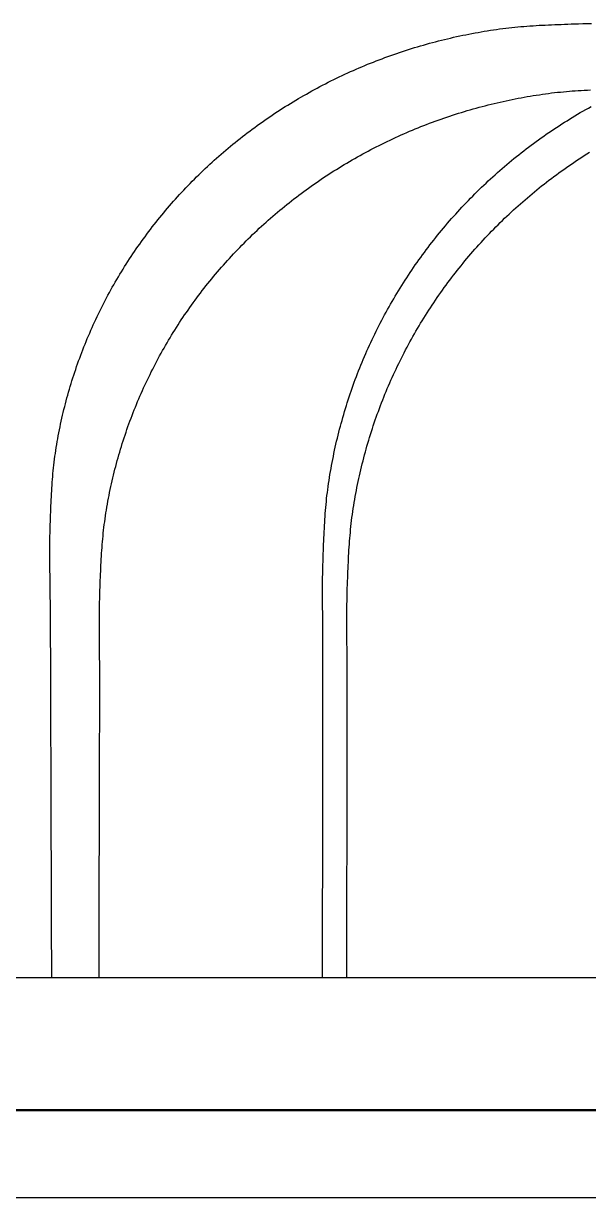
# Model space of a CAD drawing. Header units: millimetres. Extents: x -253 to 256, y -315 to 312.
# Drawn here: x -197.9 to -165.4, y 174 to 241.4 of the extents above; entities that cross this region are included whole.
import ezdxf

# ---------------------------------------------------------------- set-up
doc = ezdxf.new("R2010")
doc.units = ezdxf.units.MM
doc.layers.add('SKETCH', color=5, linetype='Continuous')
doc.layers.add('VISIBLE', color=7, linetype='Continuous')

msp = doc.modelspace()

# ---------------------------------------------------------------- linework, layer by layer
at = {"layer": 'SKETCH', "flags": 128}
for points in [[(-196.271, 186.606), (-196.272, 186.852), (-196.273, 187.099), (-196.274, 187.347), (-196.275, 187.595), (-196.275, 187.843), (-196.276, 188.09), (-196.277, 188.338), (-196.278, 188.586), (-196.279, 188.833), (-196.28, 189.081), (-196.28, 189.329), (-196.281, 189.576), (-196.282, 189.824), (-196.283, 190.072), (-196.284, 190.319), (-196.284, 190.567), (-196.285, 190.815), (-196.286, 191.062), (-196.287, 191.31), (-196.288, 191.558), (-196.288, 191.806), (-196.289, 192.053), (-196.29, 192.301), (-196.291, 192.549), (-196.292, 192.796), (-196.293, 193.044), (-196.293, 193.292), (-196.294, 193.54), (-196.295, 193.787), (-196.296, 194.035), (-196.297, 194.283), (-196.297, 194.53), (-196.298, 194.778), (-196.299, 195.026), (-196.3, 195.274), (-196.301, 195.521), (-196.301, 195.769), (-196.302, 196.017), (-196.303, 196.265), (-196.304, 196.512), (-196.305, 196.76), (-196.305, 197.008), (-196.306, 197.256), (-196.307, 197.503), (-196.308, 197.751), (-196.309, 197.999), (-196.31, 198.247), (-196.31, 198.494), (-196.311, 198.742), (-196.312, 198.99), (-196.313, 199.238), (-196.314, 199.485), (-196.314, 199.733), (-196.315, 199.981), (-196.316, 200.229), (-196.317, 200.476), (-196.318, 200.724), (-196.318, 200.972), (-196.319, 201.22), (-196.32, 201.468), (-196.321, 201.715), (-196.322, 201.963), (-196.323, 202.211), (-196.323, 202.459), (-196.324, 202.707), (-196.325, 202.954), (-196.326, 203.202), (-196.327, 203.45), (-196.327, 203.698), (-196.328, 203.946), (-196.329, 204.193), (-196.33, 204.441), (-196.331, 204.689), (-196.331, 204.937), (-196.332, 205.185), (-196.333, 205.432), (-196.334, 205.68), (-196.335, 205.928), (-196.336, 206.176), (-196.336, 206.424), (-196.337, 206.672), (-196.338, 206.92), (-196.34, 207.171), (-196.342, 207.423), (-196.345, 207.676), (-196.348, 207.93), (-196.352, 208.185), (-196.355, 208.44), (-196.359, 208.696), (-196.362, 208.951), (-196.366, 209.206), (-196.369, 209.461), (-196.372, 209.715), (-196.375, 209.968), (-196.377, 210.22), (-196.379, 210.471), (-196.38, 210.72), (-196.381, 210.967), (-196.38, 211.211), (-196.379, 211.453), (-196.377, 211.693), (-196.374, 211.93), (-196.369, 212.163), (-196.364, 212.393), (-196.357, 212.62), (-196.35, 212.805), (-196.344, 212.988), (-196.338, 213.169), (-196.331, 213.347), (-196.324, 213.524), (-196.317, 213.699), (-196.31, 213.872), (-196.302, 214.044), (-196.294, 214.214), (-196.285, 214.384), (-196.276, 214.552), (-196.265, 214.719), (-196.254, 214.886), (-196.243, 215.052), (-196.23, 215.217), (-196.216, 215.383), (-196.202, 215.548), (-196.186, 215.713), (-196.169, 215.878), (-196.15, 216.044), (-196.131, 216.21), (-196.11, 216.376), (-196.087, 216.544), (-196.063, 216.712), (-196.037, 216.881), (-196.011, 217.049), (-195.983, 217.218), (-195.954, 217.387), (-195.925, 217.555), (-195.894, 217.724), (-195.862, 217.892), (-195.829, 218.06), (-195.795, 218.228), (-195.76, 218.396), (-195.723, 218.564), (-195.686, 218.732), (-195.648, 218.899), (-195.609, 219.066), (-195.568, 219.233), (-195.527, 219.4), (-195.485, 219.566), (-195.441, 219.732), (-195.397, 219.898), (-195.351, 220.063), (-195.305, 220.228), (-195.257, 220.393), (-195.209, 220.557), (-195.16, 220.721), (-195.109, 220.884), (-195.057, 221.047), (-195.005, 221.211), (-194.951, 221.374), (-194.896, 221.536), (-194.841, 221.699), (-194.784, 221.861), (-194.726, 222.023), (-194.667, 222.185), (-194.607, 222.346), (-194.546, 222.507), (-194.484, 222.668), (-194.421, 222.829), (-194.358, 222.989), (-194.293, 223.148), (-194.227, 223.307), (-194.16, 223.466), (-194.092, 223.625), (-194.023, 223.783), (-193.954, 223.94), (-193.883, 224.097), (-193.811, 224.254), (-193.739, 224.41), (-193.665, 224.565), (-193.591, 224.72), (-193.515, 224.875), (-193.439, 225.029), (-193.361, 225.183), (-193.283, 225.337), (-193.203, 225.49), (-193.123, 225.643), (-193.041, 225.795), (-192.959, 225.947), (-192.875, 226.099), (-192.791, 226.25), (-192.706, 226.401), (-192.619, 226.551), (-192.532, 226.701), (-192.444, 226.85), (-192.355, 226.999), (-192.265, 227.147), (-192.174, 227.295), (-192.083, 227.442), (-191.99, 227.588), (-191.897, 227.734), (-191.802, 227.879), (-191.707, 228.023), (-191.611, 228.167), (-191.514, 228.31), (-191.416, 228.453), (-191.317, 228.596), (-191.218, 228.737), (-191.117, 228.879), (-191.015, 229.02), (-190.912, 229.16), (-190.809, 229.3), (-190.704, 229.439), (-190.599, 229.578), (-190.493, 229.716), (-190.386, 229.853), (-190.278, 229.99), (-190.169, 230.127), (-190.059, 230.262), (-189.949, 230.397), (-189.837, 230.532), (-189.725, 230.665), (-189.613, 230.798), (-189.499, 230.931), (-189.385, 231.062), (-189.269, 231.193), (-189.154, 231.323), (-189.037, 231.452), (-188.92, 231.581), (-188.801, 231.709), (-188.682, 231.836), (-188.562, 231.963), (-188.441, 232.089), (-188.319, 232.215), (-188.197, 232.34), (-188.073, 232.464), (-187.949, 232.588), (-187.824, 232.711), (-187.698, 232.833), (-187.572, 232.955), (-187.445, 233.076), (-187.316, 233.196), (-187.188, 233.315), (-187.058, 233.434), (-186.928, 233.552), (-186.797, 233.669), (-186.666, 233.785), (-186.533, 233.901), (-186.4, 234.015), (-186.267, 234.129), (-186.133, 234.242), (-185.998, 234.354), (-185.862, 234.466), (-185.726, 234.577), (-185.589, 234.687), (-185.451, 234.796), (-185.313, 234.904), (-185.173, 235.012), (-185.033, 235.119), (-184.892, 235.226), (-184.751, 235.331), (-184.608, 235.436), (-184.465, 235.54), (-184.322, 235.643), (-184.178, 235.746), (-184.033, 235.847), (-183.887, 235.948), (-183.741, 236.048), (-183.595, 236.147), (-183.448, 236.245), (-183.3, 236.342), (-183.151, 236.439), (-183.003, 236.534), (-182.853, 236.629), (-182.704, 236.722), (-182.553, 236.815), (-182.403, 236.907), (-182.251, 236.998), (-182.099, 237.088), (-181.946, 237.178), (-181.792, 237.266), (-181.638, 237.354), (-181.483, 237.441), (-181.328, 237.527), (-181.172, 237.612), (-181.016, 237.697), (-180.859, 237.78), (-180.701, 237.863), (-180.543, 237.944), (-180.384, 238.025), (-180.225, 238.105), (-180.066, 238.184), (-179.906, 238.262), (-179.745, 238.339), (-179.584, 238.416), (-179.423, 238.491), (-179.261, 238.565), (-179.1, 238.638), (-178.937, 238.711), (-178.775, 238.782), (-178.611, 238.853), (-178.448, 238.922), (-178.284, 238.991), (-178.119, 239.059), (-177.954, 239.126), (-177.788, 239.192), (-177.622, 239.257), (-177.455, 239.321), (-177.288, 239.384), (-177.12, 239.446), (-176.952, 239.508), (-176.784, 239.568), (-176.615, 239.628), (-176.446, 239.686), (-176.277, 239.744), (-176.107, 239.8), (-175.937, 239.856), (-175.766, 239.911), (-175.596, 239.964), (-175.425, 240.017), (-175.254, 240.069), (-175.082, 240.119), (-174.911, 240.169), (-174.739, 240.217), (-174.567, 240.265), (-174.395, 240.312), (-174.222, 240.357), (-174.048, 240.402), (-173.875, 240.446), (-173.701, 240.489), (-173.526, 240.53), (-173.352, 240.571), (-173.177, 240.611), (-173.001, 240.65), (-172.826, 240.688), (-172.65, 240.725), (-172.474, 240.761), (-172.298, 240.796), (-172.121, 240.829), (-171.944, 240.862), (-171.768, 240.894), (-171.591, 240.925), (-171.414, 240.955), (-171.237, 240.984), (-171.059, 241.012), (-170.882, 241.039), (-170.705, 241.064), (-170.528, 241.089), (-170.351, 241.113), (-170.175, 241.135), (-170, 241.155), (-169.826, 241.175), (-169.652, 241.193), (-169.478, 241.21), (-169.305, 241.225), (-169.131, 241.24), (-168.958, 241.253), (-168.784, 241.266), (-168.61, 241.278), (-168.435, 241.289), (-168.259, 241.299), (-168.082, 241.309), (-167.904, 241.317), (-167.725, 241.326), (-167.545, 241.334), (-167.363, 241.342), (-167.179, 241.349), (-166.993, 241.356), (-166.805, 241.363), (-166.615, 241.369), (-166.423, 241.376), (-166.228, 241.383), (-165.988, 241.39), (-165.745, 241.396), (-165.498, 241.401), (-165.248, 241.405)], [(-193.555, 186.606), (-193.555, 186.665), (-193.554, 186.908), (-193.554, 187.152), (-193.553, 187.395), (-193.553, 187.639), (-193.552, 187.882), (-193.551, 188.126), (-193.551, 188.369), (-193.55, 188.612), (-193.549, 188.856), (-193.549, 189.099), (-193.548, 189.343), (-193.547, 189.586), (-193.547, 189.829), (-193.546, 190.073), (-193.545, 190.316), (-193.545, 190.56), (-193.544, 190.803), (-193.543, 191.046), (-193.543, 191.29), (-193.542, 191.533), (-193.541, 191.777), (-193.541, 192.02), (-193.54, 192.263), (-193.539, 192.507), (-193.539, 192.75), (-193.538, 192.993), (-193.538, 193.237), (-193.537, 193.48), (-193.536, 193.723), (-193.536, 193.967), (-193.535, 194.21), (-193.534, 194.453), (-193.534, 194.697), (-193.533, 194.94), (-193.532, 195.183), (-193.532, 195.427), (-193.531, 195.67), (-193.53, 195.913), (-193.53, 196.157), (-193.529, 196.4), (-193.528, 196.643), (-193.528, 196.887), (-193.527, 197.13), (-193.526, 197.373), (-193.526, 197.617), (-193.525, 197.86), (-193.525, 198.103), (-193.524, 198.347), (-193.523, 198.59), (-193.523, 198.833), (-193.522, 199.077), (-193.521, 199.32), (-193.521, 199.563), (-193.52, 199.807), (-193.519, 200.05), (-193.519, 200.293), (-193.518, 200.537), (-193.517, 200.78), (-193.517, 201.023), (-193.516, 201.267), (-193.515, 201.51), (-193.515, 201.753), (-193.514, 201.997), (-193.513, 202.24), (-193.513, 202.483), (-193.512, 202.727), (-193.512, 202.97), (-193.511, 203.213), (-193.511, 203.457), (-193.511, 203.703), (-193.512, 203.95), (-193.513, 204.199), (-193.514, 204.448), (-193.516, 204.698), (-193.518, 204.948), (-193.52, 205.198), (-193.522, 205.449), (-193.524, 205.699), (-193.526, 205.949), (-193.528, 206.198), (-193.529, 206.447), (-193.53, 206.694), (-193.53, 206.939), (-193.529, 207.183), (-193.528, 207.426), (-193.527, 207.666), (-193.524, 207.904), (-193.521, 208.139), (-193.516, 208.372), (-193.51, 208.602), (-193.503, 208.828), (-193.495, 209.051), (-193.488, 209.235), (-193.481, 209.417), (-193.473, 209.596), (-193.466, 209.774), (-193.458, 209.949), (-193.45, 210.123), (-193.442, 210.296), (-193.433, 210.467), (-193.424, 210.636), (-193.414, 210.805), (-193.404, 210.973), (-193.393, 211.139), (-193.381, 211.305), (-193.369, 211.471), (-193.355, 211.636), (-193.341, 211.8), (-193.325, 211.965), (-193.309, 212.129), (-193.291, 212.294), (-193.272, 212.459), (-193.252, 212.624), (-193.23, 212.79), (-193.207, 212.957), (-193.182, 213.125), (-193.156, 213.292), (-193.128, 213.46), (-193.1, 213.628), (-193.071, 213.796), (-193.041, 213.964), (-193.009, 214.131), (-192.977, 214.299), (-192.943, 214.466), (-192.909, 214.634), (-192.873, 214.801), (-192.836, 214.968), (-192.799, 215.134), (-192.76, 215.301), (-192.72, 215.467), (-192.68, 215.633), (-192.638, 215.799), (-192.595, 215.964), (-192.552, 216.13), (-192.507, 216.294), (-192.461, 216.459), (-192.414, 216.623), (-192.367, 216.787), (-192.318, 216.95), (-192.268, 217.113), (-192.218, 217.276), (-192.166, 217.438), (-192.113, 217.601), (-192.059, 217.763), (-192.004, 217.925), (-191.948, 218.086), (-191.891, 218.248), (-191.833, 218.409), (-191.775, 218.57), (-191.715, 218.731), (-191.654, 218.891), (-191.592, 219.051), (-191.529, 219.21), (-191.465, 219.369), (-191.4, 219.528), (-191.334, 219.687), (-191.267, 219.845), (-191.2, 220.002), (-191.131, 220.159), (-191.061, 220.316), (-190.991, 220.472), (-190.919, 220.628), (-190.847, 220.783), (-190.774, 220.937), (-190.7, 221.091), (-190.624, 221.245), (-190.548, 221.399), (-190.471, 221.552), (-190.393, 221.705), (-190.313, 221.857), (-190.233, 222.009), (-190.152, 222.161), (-190.07, 222.312), (-189.987, 222.463), (-189.903, 222.613), (-189.818, 222.763), (-189.732, 222.913), (-189.645, 223.062), (-189.558, 223.21), (-189.469, 223.358), (-189.38, 223.505), (-189.289, 223.652), (-189.198, 223.798), (-189.106, 223.944), (-189.013, 224.089), (-188.92, 224.233), (-188.825, 224.377), (-188.73, 224.52), (-188.633, 224.662), (-188.536, 224.804), (-188.438, 224.946), (-188.339, 225.087), (-188.239, 225.228), (-188.138, 225.368), (-188.036, 225.507), (-187.933, 225.646), (-187.829, 225.785), (-187.725, 225.923), (-187.619, 226.06), (-187.513, 226.197), (-187.406, 226.333), (-187.298, 226.469), (-187.189, 226.604), (-187.08, 226.738), (-186.969, 226.872), (-186.858, 227.004), (-186.746, 227.137), (-186.634, 227.268), (-186.52, 227.399), (-186.406, 227.529), (-186.291, 227.659), (-186.176, 227.787), (-186.059, 227.915), (-185.942, 228.042), (-185.824, 228.169), (-185.705, 228.295), (-185.585, 228.421), (-185.465, 228.546), (-185.343, 228.67), (-185.221, 228.794), (-185.098, 228.917), (-184.974, 229.039), (-184.85, 229.16), (-184.724, 229.281), (-184.598, 229.401), (-184.471, 229.521), (-184.344, 229.64), (-184.216, 229.758), (-184.087, 229.875), (-183.957, 229.991), (-183.827, 230.107), (-183.696, 230.222), (-183.565, 230.336), (-183.433, 230.449), (-183.3, 230.561), (-183.166, 230.673), (-183.032, 230.783), (-182.898, 230.893), (-182.762, 231.003), (-182.626, 231.111), (-182.488, 231.219), (-182.351, 231.326), (-182.212, 231.433), (-182.073, 231.539), (-181.933, 231.644), (-181.792, 231.748), (-181.651, 231.851), (-181.509, 231.954), (-181.366, 232.055), (-181.223, 232.156), (-181.079, 232.256), (-180.935, 232.356), (-180.79, 232.454), (-180.644, 232.551), (-180.498, 232.648), (-180.352, 232.744), (-180.205, 232.839), (-180.057, 232.933), (-179.909, 233.026), (-179.761, 233.118), (-179.612, 233.209), (-179.462, 233.3), (-179.312, 233.389), (-179.161, 233.478), (-179.009, 233.566), (-178.857, 233.654), (-178.704, 233.74), (-178.55, 233.826), (-178.396, 233.91), (-178.242, 233.994), (-178.087, 234.077), (-177.931, 234.159), (-177.775, 234.24), (-177.618, 234.321), (-177.461, 234.4), (-177.304, 234.479), (-177.146, 234.556), (-176.987, 234.633), (-176.829, 234.708), (-176.669, 234.783), (-176.51, 234.857), (-176.35, 234.93), (-176.19, 235.002), (-176.029, 235.073), (-175.868, 235.143), (-175.707, 235.212), (-175.545, 235.28), (-175.382, 235.347), (-175.219, 235.414), (-175.056, 235.479), (-174.892, 235.544), (-174.727, 235.608), (-174.562, 235.671), (-174.397, 235.733), (-174.231, 235.793), (-174.065, 235.854), (-173.899, 235.913), (-173.732, 235.971), (-173.565, 236.028), (-173.397, 236.084), (-173.229, 236.139), (-173.061, 236.194), (-172.893, 236.247), (-172.724, 236.299), (-172.556, 236.351), (-172.387, 236.401), (-172.218, 236.45), (-172.048, 236.498), (-171.879, 236.546), (-171.709, 236.592), (-171.538, 236.638), (-171.367, 236.682), (-171.196, 236.726), (-171.024, 236.768), (-170.852, 236.81), (-170.68, 236.851), (-170.508, 236.89), (-170.335, 236.929), (-170.162, 236.967), (-169.989, 237.003), (-169.815, 237.039), (-169.641, 237.074), (-169.467, 237.108), (-169.293, 237.141), (-169.119, 237.172), (-168.945, 237.203), (-168.77, 237.233), (-168.596, 237.262), (-168.421, 237.289), (-168.247, 237.316), (-168.072, 237.342), (-167.897, 237.366), (-167.723, 237.39), (-167.55, 237.412), (-167.377, 237.432), (-167.206, 237.451), (-167.034, 237.469), (-166.863, 237.486), (-166.692, 237.501), (-166.522, 237.516), (-166.351, 237.529), (-166.18, 237.542), (-166.008, 237.553), (-165.836, 237.564), (-165.662, 237.574), (-165.488, 237.584), (-165.313, 237.593)], [(-180.708, 186.606), (-180.708, 186.63), (-180.707, 186.879), (-180.707, 187.127), (-180.707, 187.376), (-180.706, 187.625), (-180.706, 187.873), (-180.706, 188.122), (-180.705, 188.371), (-180.705, 188.619), (-180.705, 188.868), (-180.704, 189.117), (-180.704, 189.366), (-180.704, 189.614), (-180.703, 189.863), (-180.703, 190.112), (-180.702, 190.36), (-180.702, 190.609), (-180.702, 190.858), (-180.701, 191.106), (-180.701, 191.355), (-180.701, 191.604), (-180.7, 191.852), (-180.7, 192.101), (-180.7, 192.35), (-180.699, 192.598), (-180.699, 192.847), (-180.699, 193.096), (-180.698, 193.344), (-180.698, 193.593), (-180.698, 193.842), (-180.697, 194.09), (-180.697, 194.339), (-180.696, 194.588), (-180.696, 194.836), (-180.696, 195.085), (-180.695, 195.334), (-180.695, 195.582), (-180.695, 195.831), (-180.694, 196.08), (-180.694, 196.328), (-180.694, 196.577), (-180.693, 196.826), (-180.693, 197.074), (-180.693, 197.323), (-180.692, 197.571), (-180.692, 197.82), (-180.692, 198.069), (-180.691, 198.317), (-180.691, 198.566), (-180.69, 198.815), (-180.69, 199.063), (-180.69, 199.312), (-180.689, 199.561), (-180.689, 199.809), (-180.689, 200.058), (-180.688, 200.307), (-180.688, 200.555), (-180.688, 200.804), (-180.687, 201.053), (-180.687, 201.301), (-180.687, 201.55), (-180.686, 201.798), (-180.686, 202.047), (-180.686, 202.296), (-180.685, 202.544), (-180.685, 202.793), (-180.684, 203.042), (-180.684, 203.29), (-180.684, 203.539), (-180.683, 203.787), (-180.683, 204.036), (-180.683, 204.285), (-180.682, 204.533), (-180.682, 204.782), (-180.682, 205.031), (-180.683, 205.282), (-180.684, 205.535), (-180.685, 205.788), (-180.687, 206.043), (-180.689, 206.298), (-180.691, 206.553), (-180.694, 206.809), (-180.696, 207.065), (-180.698, 207.32), (-180.7, 207.575), (-180.702, 207.83), (-180.704, 208.083), (-180.705, 208.336), (-180.705, 208.587), (-180.705, 208.836), (-180.705, 209.084), (-180.703, 209.33), (-180.701, 209.573), (-180.698, 209.814), (-180.693, 210.052), (-180.688, 210.288), (-180.681, 210.52), (-180.674, 210.749), (-180.666, 210.939), (-180.659, 211.127), (-180.652, 211.313), (-180.645, 211.496), (-180.637, 211.679), (-180.629, 211.859), (-180.621, 212.038), (-180.613, 212.215), (-180.604, 212.391), (-180.594, 212.566), (-180.584, 212.74), (-180.573, 212.913), (-180.561, 213.086), (-180.549, 213.257), (-180.535, 213.429), (-180.521, 213.6), (-180.505, 213.771), (-180.489, 213.942), (-180.471, 214.113), (-180.452, 214.284), (-180.431, 214.456), (-180.41, 214.628), (-180.386, 214.801), (-180.361, 214.975), (-180.335, 215.15), (-180.308, 215.324), (-180.28, 215.498), (-180.25, 215.672), (-180.22, 215.846), (-180.188, 216.02), (-180.155, 216.194), (-180.122, 216.368), (-180.087, 216.542), (-180.051, 216.715), (-180.014, 216.888), (-179.976, 217.061), (-179.938, 217.234), (-179.898, 217.407), (-179.857, 217.579), (-179.815, 217.751), (-179.772, 217.923), (-179.728, 218.094), (-179.682, 218.266), (-179.636, 218.436), (-179.589, 218.607), (-179.541, 218.777), (-179.492, 218.946), (-179.442, 219.115), (-179.391, 219.284), (-179.339, 219.453), (-179.286, 219.622), (-179.231, 219.79), (-179.176, 219.958), (-179.12, 220.126), (-179.062, 220.293), (-179.004, 220.461), (-178.945, 220.628), (-178.884, 220.794), (-178.823, 220.961), (-178.76, 221.127), (-178.697, 221.292), (-178.632, 221.458), (-178.567, 221.622), (-178.5, 221.787), (-178.433, 221.951), (-178.365, 222.114), (-178.296, 222.277), (-178.225, 222.44), (-178.154, 222.602), (-178.082, 222.764), (-178.009, 222.925), (-177.935, 223.085), (-177.86, 223.245), (-177.784, 223.405), (-177.707, 223.564), (-177.629, 223.723), (-177.55, 223.882), (-177.47, 224.04), (-177.389, 224.198), (-177.308, 224.355), (-177.225, 224.512), (-177.141, 224.669), (-177.056, 224.825), (-176.97, 224.98), (-176.884, 225.135), (-176.796, 225.29), (-176.708, 225.444), (-176.618, 225.597), (-176.528, 225.75), (-176.437, 225.902), (-176.345, 226.054), (-176.252, 226.205), (-176.158, 226.356), (-176.063, 226.505), (-175.968, 226.654), (-175.871, 226.803), (-175.774, 226.951), (-175.676, 227.098), (-175.577, 227.245), (-175.477, 227.392), (-175.376, 227.538), (-175.274, 227.683), (-175.171, 227.828), (-175.067, 227.972), (-174.962, 228.116), (-174.856, 228.259), (-174.75, 228.402), (-174.643, 228.544), (-174.534, 228.685), (-174.425, 228.826), (-174.316, 228.966), (-174.205, 229.105), (-174.093, 229.244), (-173.981, 229.382), (-173.868, 229.519), (-173.754, 229.656), (-173.64, 229.791), (-173.524, 229.926), (-173.408, 230.061), (-173.292, 230.194), (-173.174, 230.327), (-173.056, 230.459), (-172.936, 230.59), (-172.816, 230.721), (-172.695, 230.852), (-172.573, 230.981), (-172.45, 231.11), (-172.327, 231.239), (-172.203, 231.366), (-172.078, 231.493), (-171.952, 231.619), (-171.825, 231.745), (-171.698, 231.87), (-171.57, 231.994), (-171.441, 232.117), (-171.311, 232.239), (-171.181, 232.361), (-171.05, 232.482), (-170.918, 232.602), (-170.786, 232.721), (-170.653, 232.839), (-170.52, 232.957), (-170.385, 233.074), (-170.251, 233.189), (-170.115, 233.304), (-169.979, 233.418), (-169.842, 233.532), (-169.704, 233.645), (-169.565, 233.757), (-169.426, 233.868), (-169.286, 233.978), (-169.145, 234.088), (-169.004, 234.197), (-168.861, 234.305), (-168.719, 234.412), (-168.575, 234.519), (-168.431, 234.624), (-168.286, 234.729), (-168.141, 234.833), (-167.995, 234.936), (-167.848, 235.038), (-167.701, 235.139), (-167.554, 235.24), (-167.406, 235.339), (-167.257, 235.438), (-167.108, 235.535), (-166.958, 235.632), (-166.808, 235.728), (-166.657, 235.822), (-166.506, 235.916), (-166.354, 236.009), (-166.201, 236.102), (-166.048, 236.193), (-165.894, 236.284), (-165.74, 236.374), (-165.584, 236.462), (-165.429, 236.55), (-165.272, 236.637)], [(-179.311, 186.606), (-179.311, 186.758), (-179.311, 187.004), (-179.31, 187.25), (-179.31, 187.497), (-179.31, 187.743), (-179.309, 187.99), (-179.309, 188.236), (-179.309, 188.483), (-179.308, 188.729), (-179.308, 188.976), (-179.307, 189.222), (-179.307, 189.468), (-179.307, 189.715), (-179.306, 189.961), (-179.306, 190.208), (-179.306, 190.454), (-179.305, 190.701), (-179.305, 190.947), (-179.304, 191.194), (-179.304, 191.44), (-179.304, 191.686), (-179.303, 191.933), (-179.303, 192.179), (-179.303, 192.426), (-179.302, 192.672), (-179.302, 192.919), (-179.301, 193.165), (-179.301, 193.411), (-179.301, 193.658), (-179.3, 193.904), (-179.3, 194.151), (-179.3, 194.397), (-179.299, 194.643), (-179.299, 194.89), (-179.298, 195.136), (-179.298, 195.383), (-179.298, 195.629), (-179.297, 195.875), (-179.297, 196.122), (-179.297, 196.368), (-179.296, 196.615), (-179.296, 196.861), (-179.295, 197.108), (-179.295, 197.354), (-179.295, 197.6), (-179.294, 197.847), (-179.294, 198.093), (-179.293, 198.34), (-179.293, 198.586), (-179.293, 198.833), (-179.292, 199.079), (-179.292, 199.326), (-179.292, 199.572), (-179.291, 199.818), (-179.291, 200.065), (-179.29, 200.311), (-179.29, 200.558), (-179.29, 200.804), (-179.289, 201.051), (-179.289, 201.297), (-179.289, 201.543), (-179.288, 201.79), (-179.288, 202.036), (-179.287, 202.283), (-179.287, 202.529), (-179.287, 202.776), (-179.286, 203.022), (-179.286, 203.268), (-179.286, 203.516), (-179.286, 203.764), (-179.288, 204.015), (-179.289, 204.266), (-179.291, 204.518), (-179.293, 204.771), (-179.295, 205.024), (-179.297, 205.278), (-179.3, 205.531), (-179.302, 205.784), (-179.304, 206.037), (-179.306, 206.289), (-179.307, 206.54), (-179.308, 206.79), (-179.309, 207.039), (-179.309, 207.286), (-179.308, 207.532), (-179.307, 207.775), (-179.304, 208.016), (-179.301, 208.255), (-179.297, 208.491), (-179.291, 208.725), (-179.285, 208.955), (-179.277, 209.181), (-179.27, 209.37), (-179.263, 209.556), (-179.256, 209.74), (-179.248, 209.922), (-179.241, 210.102), (-179.233, 210.281), (-179.225, 210.458), (-179.216, 210.633), (-179.207, 210.808), (-179.198, 210.981), (-179.188, 211.153), (-179.177, 211.324), (-179.165, 211.495), (-179.153, 211.665), (-179.139, 211.835), (-179.125, 212.004), (-179.11, 212.173), (-179.093, 212.343), (-179.075, 212.512), (-179.057, 212.682), (-179.036, 212.852), (-179.015, 213.022), (-178.991, 213.194), (-178.967, 213.366), (-178.941, 213.538), (-178.914, 213.711), (-178.886, 213.883), (-178.856, 214.056), (-178.826, 214.228), (-178.795, 214.401), (-178.762, 214.573), (-178.729, 214.745), (-178.694, 214.917), (-178.659, 215.089), (-178.622, 215.26), (-178.585, 215.432), (-178.546, 215.603), (-178.506, 215.774), (-178.466, 215.944), (-178.424, 216.115), (-178.381, 216.285), (-178.338, 216.454), (-178.293, 216.624), (-178.247, 216.793), (-178.2, 216.962), (-178.153, 217.13), (-178.104, 217.298), (-178.054, 217.465), (-178.004, 217.633), (-177.952, 217.8), (-177.899, 217.966), (-177.845, 218.133), (-177.79, 218.299), (-177.734, 218.466), (-177.677, 218.631), (-177.619, 218.797), (-177.56, 218.962), (-177.5, 219.127), (-177.439, 219.292), (-177.377, 219.456), (-177.314, 219.62), (-177.25, 219.784), (-177.185, 219.947), (-177.12, 220.11), (-177.053, 220.272), (-176.985, 220.434), (-176.916, 220.595), (-176.846, 220.756), (-176.776, 220.917), (-176.704, 221.077), (-176.632, 221.236), (-176.558, 221.395), (-176.484, 221.553), (-176.409, 221.711), (-176.332, 221.869), (-176.255, 222.027), (-176.177, 222.184), (-176.097, 222.34), (-176.017, 222.497), (-175.936, 222.653), (-175.853, 222.808), (-175.77, 222.963), (-175.686, 223.117), (-175.601, 223.272), (-175.515, 223.425), (-175.428, 223.578), (-175.34, 223.731), (-175.251, 223.883), (-175.162, 224.034), (-175.071, 224.185), (-174.98, 224.335), (-174.888, 224.485), (-174.795, 224.634), (-174.701, 224.782), (-174.606, 224.93), (-174.51, 225.077), (-174.414, 225.223), (-174.316, 225.369), (-174.218, 225.514), (-174.119, 225.659), (-174.018, 225.804), (-173.917, 225.948), (-173.815, 226.091), (-173.712, 226.234), (-173.608, 226.377), (-173.503, 226.518), (-173.397, 226.66), (-173.291, 226.8), (-173.184, 226.94), (-173.075, 227.079), (-172.966, 227.218), (-172.856, 227.356), (-172.746, 227.493), (-172.634, 227.63), (-172.522, 227.766), (-172.409, 227.901), (-172.296, 228.035), (-172.181, 228.169), (-172.066, 228.302), (-171.95, 228.434), (-171.833, 228.565), (-171.716, 228.696), (-171.598, 228.826), (-171.478, 228.956), (-171.358, 229.085), (-171.237, 229.213), (-171.115, 229.341), (-170.993, 229.468), (-170.87, 229.594), (-170.745, 229.72), (-170.62, 229.845), (-170.495, 229.969), (-170.368, 230.093), (-170.241, 230.215), (-170.113, 230.337), (-169.985, 230.458), (-169.856, 230.579), (-169.726, 230.698), (-169.595, 230.817), (-169.464, 230.935), (-169.332, 231.052), (-169.199, 231.169), (-169.066, 231.284), (-168.933, 231.399), (-168.798, 231.512), (-168.663, 231.626), (-168.527, 231.738), (-168.39, 231.85), (-168.252, 231.96), (-168.114, 232.071), (-167.975, 232.18), (-167.835, 232.289), (-167.695, 232.396), (-167.554, 232.503), (-167.412, 232.61), (-167.27, 232.715), (-167.127, 232.82), (-166.983, 232.923), (-166.839, 233.026), (-166.694, 233.128), (-166.549, 233.229), (-166.403, 233.33), (-166.256, 233.429), (-166.109, 233.528), (-165.962, 233.625), (-165.814, 233.722), (-165.665, 233.817), (-165.516, 233.912), (-165.367, 234.006)]]:
    msp.add_lwpolyline(points, dxfattribs=at)
at = {"layer": 'VISIBLE'}
for p, q in [((-232.499, 186.606), (232.499, 186.606)), ((-232.499, 179.025), (232.499, 179.025)), ((-232.429, 178.97), (232.429, 178.97)), ((-232.499, 173.97), (232.499, 173.97))]:
    msp.add_line(p, q, dxfattribs=at)

doc.saveas('drawing.dxf')
